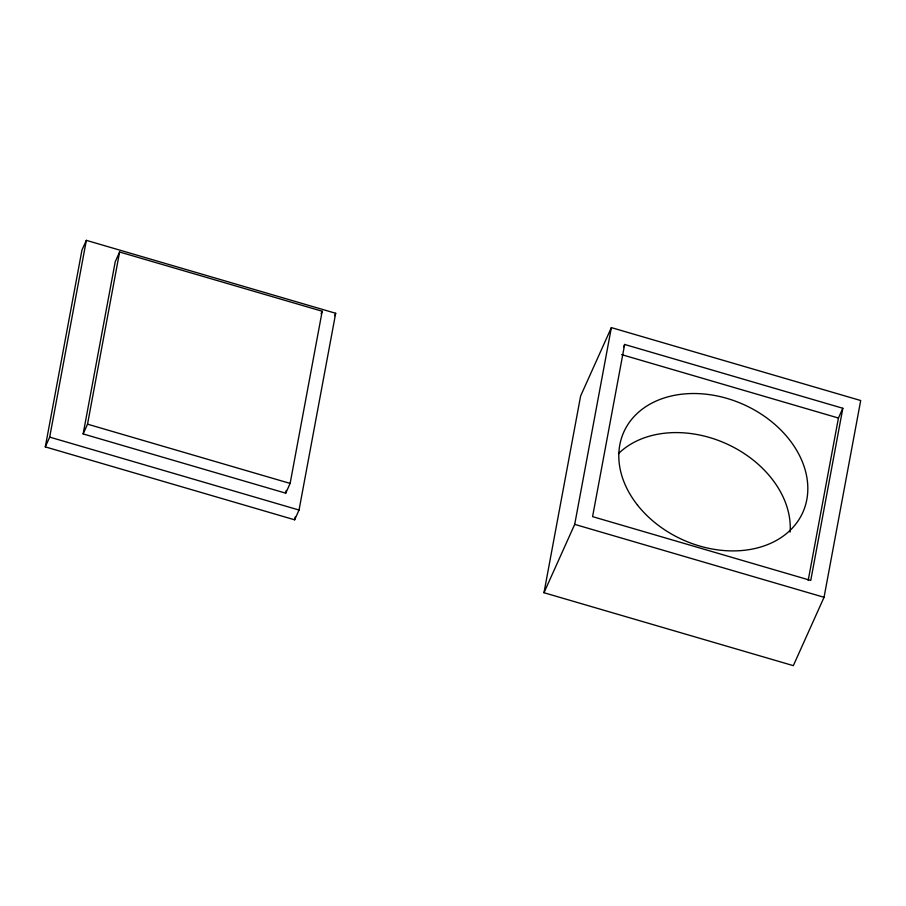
<?xml version="1.0" encoding="UTF-8"?>
<svg xmlns="http://www.w3.org/2000/svg" width="906" height="906" viewBox="0 0 906 906"><rect width="100%" height="100%" fill="white"/><g stroke="black" fill="none" stroke-linecap="round" stroke-linejoin="round"><path stroke-width="1.36" d="M45.3 446.885L81.948 250.113L86.342 240.35L335.684 313.272L299.037 510.044L294.643 519.806L45.3 446.885L49.694 437.111L86.342 240.35M83.148 433.929L115.221 261.766L119.603 252.004L322.196 311.245L290.124 483.419L285.741 493.181L83.148 433.929L87.531 424.167L119.603 252.004M285.741 493.181L286.251 490.406M294.643 519.806L295.163 517.032M543.985 592.728L580.633 395.956L611.357 327.61L860.7 400.531L824.052 597.292L793.328 665.65L543.985 592.728L574.71 524.37L611.357 327.61M624.653 344.461L592.581 516.635L810.757 580.44L842.829 408.266L624.653 344.461L623.555 346.907M808.175 580.486L838.435 418.028L842.829 408.266M321.098 313.691L322.196 311.245M334.586 315.718L335.684 313.272M621.618 354.62L838.435 418.028M574.71 524.37L824.052 597.292M87.531 424.167L290.124 483.419M49.694 437.111L299.037 510.044M618.504 453.6A98.108 74.156 24.2 0 1 726.952 443.997A98.108 74.156 24.2 0 1 790.1 532.105M637.473 505.05A98.108 74.156 24.2 0 0 800.077 517.722A98.108 74.156 24.2 0 0 702.388 393.861A98.108 74.156 24.2 0 0 637.473 505.05"/></g></svg>
